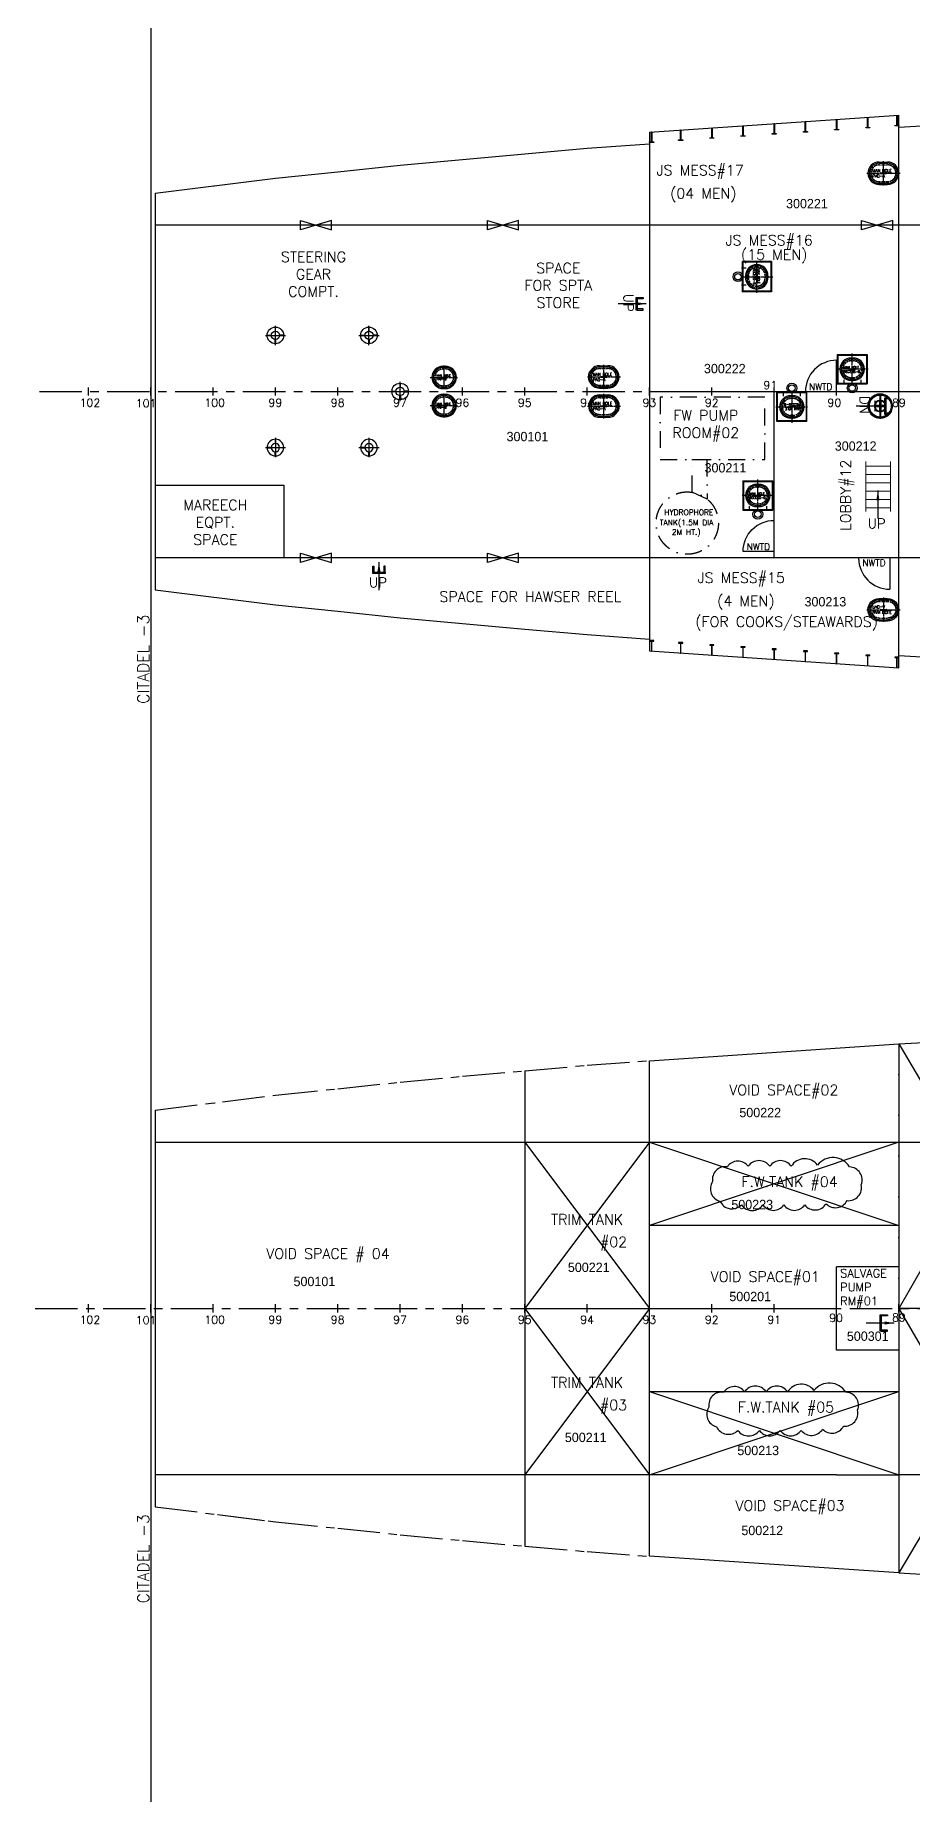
# Model space of a CAD drawing. Header units: inches. Extents: x -439515 to 171412, y -8673 to 415183.
# Drawn here: x 13518 to 31619, y 38352 to 74646 of the extents above; entities that cross this region are included whole.
import ezdxf
from ezdxf.enums import TextEntityAlignment as Align

# ---------------------------------------------------------------- set-up
doc = ezdxf.new("R2010")
doc.units = ezdxf.units.IN
doc.header["$LTSCALE"] = 700
doc.header["$MEASUREMENT"] = 0
for name, pattern in [('CENTER', [2, 1.25, -0.25, 0.25, -0.25]), ('CENTER2', [1.125, 0.75, -0.125, 0.125, -0.125]), ('CL', [375, 300, -25, 25, -25]), ('DASHDOT', [1, 0.5, -0.25, 0, -0.25]), ('DASHED', [0.75, 0.5, -0.25]), ('DOTDASH', [1.2, 0.6, -0.3, 0, -0.3]), ('DOTDASH1', [1600, 1000, -250, 100, -250]), ('H', [600, 300, -300]), ('H1', [40, 20, -20])]:
    doc.linetypes.add(name, pattern=pattern)
for name, color, linetype in [('00', 7, 'Continuous'), ('01', 7, 'Continuous'), ('3 DECK', 7, 'Continuous'), ('4 DECK', 7, 'Continuous'), ('AP & CLS', 7, 'Continuous'), ('COMPT.NOS', 4, 'Continuous'), ('COMPTNAME', 7, 'Continuous'), ('EDC', 7, 'Continuous'), ('Escape scuttle', 30, 'Continuous'), ('Escape scuttle-RefEdit0', 30, 'Continuous'), ('Layer1', 6, 'Continuous'), ('LIGHT_BULKHEADS', 7, 'Continuous'), ('MANHOLEPLAN', 3, 'Continuous'), ('TANK MARKS', 7, 'Continuous'), ('UP-DOWN', 7, 'Continuous')]:
    doc.layers.add(name, color=color, linetype=linetype)
doc.layers.add('LADDER', color=7, linetype='Continuous', lineweight=15)
doc.styles.add('ROMAN C', font='ROMANS.SHX', dxfattribs={"width": 0.9})
doc.styles.add('ROMANS', font='romans')
doc.styles.add('style1', font='romans.shx', dxfattribs={"height": 250})
doc.dimstyles.get("Standard").update_dxf_attribs({"dimtxt": 150.18, "dimasz": 200.18, "dimexe": 0.8, "dimexo": 0.625, "dimgap": 0.09, "dimtad": 0, "dimtih": 1, "dimtoh": 1, "dimdec": 0, "dimzin": 0, "dimdsep": 46, "dimtxsty": 'Standard', "dimcen": 8.09, "dimclrd": 40, "dimclre": 40, "dimadec": 0, "dimazin": 0, "dimtfac": 1, "dimtdec": 0, "dimtofl": 0, "dimtmove": 0, "dimatfit": 3, "dimfxl": 1, "dimtolj": 1, "dimtzin": 0, "dimarcsym": 0})

# ---------------------------------------------------------------- blocks, each defined once
blk = doc.blocks.new('A1M', base_point=(36991, 2400))
at = {"linetype": 'Continuous'}
for p, q in [((37491, 2550), (36491, 2250)), ((36491, 2550), (37491, 2250)), ((36491, 2250), (36491, 2550)), ((37491, 2250), (37491, 2550))]:
    blk.add_line(p, q, dxfattribs=at)
blk = doc.blocks.new('DRN', base_point=(41665, 6815))
at = {"linetype": 'Continuous'}
blk.add_line((41160, 6825), (41160, 7825), dxfattribs=at)
blk.add_arc((41160, 6825), 1000, 0, 90, dxfattribs=at)
blk = doc.blocks.new('ewsdf')
at = {"color": 3, "linetype": 'CENTER'}
for p, q in [((18261, 123320), (18745, 123320)), ((18503, 123087), (18503, 123552))]:
    blk.add_line(p, q, dxfattribs=at)
at = {"color": 3}
for points in [[(18403, 123325), (18403, 123315), (18306, 123315), (18307, 123325)], [(18498, 123420), (18508, 123420), (18508, 123516), (18498, 123516)], [(18498, 123220), (18508, 123220), (18508, 123123), (18498, 123124)], [(18603, 123325), (18603, 123315), (18699, 123315), (18699, 123325)]]:
    blk.add_lwpolyline(points, close=True, dxfattribs=at)
for radius in [200, 100]:
    blk.add_circle((18503, 123320), radius, dxfattribs=at)
blk = doc.blocks.new('A$C49E2739F')
at = {"layer": 'LADDER', "color": 3}
for p, q in [((112, 600), (1312, 600)), ((200, 600), (200, 0)), ((400, 600), (400, 0)), ((600, 600), (600, 0)), ((800, 600), (800, 0)), ((1000, 600), (1000, 0)), ((1200, 600), (1200, 0)), ((112, 0), (1312, 0))]:
    blk.add_line(p, q, dxfattribs=at)
blk = doc.blocks.new('qwas')
at = {"color": 3, "linetype": 'H1'}
blk.add_line((-836179, 147376), (-836179, 147776), dxfattribs=at)
at = {"color": 3, "linetype": 'Continuous'}
blk.add_lwpolyline([(-836192, 147376), (-836192, 147776), (-836167, 147776), (-836167, 147376)], close=True, dxfattribs=at)
at = {"layer": '00', "color": 3}
for points in [[(-836342, 147746), (-836192, 147746), (-836192, 147776), (-836342, 147776)], [(-836342, 147406), (-836192, 147406), (-836192, 147376), (-836342, 147376)]]:
    blk.add_lwpolyline(points, close=True, dxfattribs=at)
blk = doc.blocks.new('fghghj')
at = {"color": 3, "linetype": 'Continuous'}
blk.add_lwpolyline([(318315, -37952), (318615, -37952), (318615, -37927), (318315, -37927)], close=True, dxfattribs=at)
at = {"layer": '00', "color": 3}
for points in [[(318345, -38102), (318345, -37952), (318315, -37952), (318315, -38102)], [(318585, -38102), (318585, -37952), (318615, -37952), (318615, -38102)]]:
    blk.add_lwpolyline(points, close=True, dxfattribs=at)
at = {"layer": '01', "color": 4, "linetype": 'ByBlock'}
blk.add_line((318615, -37927), (318615, -37927), dxfattribs=at)
blk.add_line((318615, -37927), (318615, -37927), dxfattribs=at)
blk = doc.blocks.new('HING')
at = {"layer": 'MANHOLEPLAN'}
for p, q in [((-205, -49), (-205, 61)), ((205, -49), (205, 61))]:
    blk.add_line(p, q, dxfattribs=at)
for radius in [118, 77.9]:
    blk.add_circle((0, 147), radius, dxfattribs=at)
blk = doc.blocks.new('manholerecesstype450x400')
at = {"layer": 'MANHOLEPLAN', "linetype": 'CENTER2', "ltscale": 0.1}
for p, q in [((385, 0), (-374, 0)), ((0, -370), (0, 383))]:
    blk.add_line(p, q, dxfattribs=at)
at = {"layer": 'MANHOLEPLAN', "ltscale": 0.13}
for p, q in [((-363, 353), (-363, -353)), ((-363, 353), (363, 353)), ((-353, 343), (-353, -343)), ((-353, 343), (353, 343)), ((-353, 338), (353, 338)), ((-348, 338), (-348, -338)), ((-25, 240), (25, 240)), ((348, 338), (348, -338)), ((353, 343), (353, -343)), ((363, 353), (363, -353)), ((-363, -353), (363, -353)), ((-353, -338), (353, -338)), ((-353, -343), (353, -343)), ((-25, -240), (25, -240))]:
    blk.add_line(p, q, dxfattribs=at)
at = {"layer": 'MANHOLEPLAN'}
for p, q in [((-73, 8), (73, 8)), ((-25, 270), (25, 270)), ((-73, -8), (73, -8)), ((-25, -270), (25, -270))]:
    blk.add_line(p, q, dxfattribs=at)
at = {"layer": 'MANHOLEPLAN', "linetype": 'DASHED', "ltscale": 0.13}
for p, q in [((-25, 205), (25, 205)), ((-25, 200), (25, 200)), ((-25, -200), (25, -200)), ((-25, -205), (25, -205))]:
    blk.add_line(p, q, dxfattribs=at)
at = {"layer": 'MANHOLEPLAN'}
for centre in [(-73, 0), (73, 0)]:
    blk.add_circle(centre, 8, dxfattribs=at)
at = {"layer": 'MANHOLEPLAN', "ltscale": 0.13}
for centre, radius, start, end in [((-25, 0), 270, 90, 270), ((-25, 0), 240, 90, 270), ((25, 0), 270, 270, 90), ((25, 0), 240, 270, 90)]:
    blk.add_arc(centre, radius, start, end, dxfattribs=at)
at = {"layer": 'MANHOLEPLAN', "linetype": 'DASHED', "ltscale": 0.13}
for centre, radius, start, end in [((-25, 0), 205, 90, 270), ((-25, 0), 200, 90, 270), ((25, 0), 205, 270, 90), ((25, 0), 200, 270, 90)]:
    blk.add_arc(centre, radius, start, end, dxfattribs=at)
at = {"layer": 'Layer1', "rotation": 180}
blk.add_blockref('HING', (0, -305), dxfattribs=at)
at = {"layer": 'MANHOLEPLAN', "insert": (-203, 74), "char_height": 60, "width": 626.17, "attachment_point": 1, "style": 'ROMAN C'}
blk.add_mtext('MAN HOLE RECESS-B', dxfattribs=at)
blk = doc.blocks.new('manholepadtype600x400')
at = {"linetype": 'CENTER2', "ltscale": 0.1}
for p, q in [((-394, 0), (404, 0)), ((0, -297), (0, 294))]:
    blk.add_line(p, q, dxfattribs=at)
for p, q in [((-100, 270), (100, 270)), ((-100, 240), (100, 240)), ((-73, 8), (73, 8)), ((-100, -240), (100, -240)), ((-100, -270), (100, -270)), ((-73, -8), (73, -8))]:
    blk.add_line(p, q)
at = {"linetype": 'DASHED', "ltscale": 0.1}
for p, q in [((-100, 205), (100, 205)), ((-100, 200), (100, 200)), ((-100, -200), (100, -200)), ((-100, -205), (100, -205))]:
    blk.add_line(p, q, dxfattribs=at)
for centre in [(-73, 0), (73, 0)]:
    blk.add_circle(centre, 8)
for centre, radius, start, end in [((-100, 0), 270, 90, 270), ((-100, 0), 240, 90, 270), ((100, 0), 270, 270, 90), ((100, 0), 240, 270, 90)]:
    blk.add_arc(centre, radius, start, end)
for centre, radius, start, end in [((-100, 0), 205, 90, 270), ((-100, 0), 200, 90, 270), ((100, 0), 205, 270, 90), ((100, 0), 200, 270, 90)]:
    blk.add_arc(centre, radius, start, end, dxfattribs=at)
at = {"insert": (-262, 98), "char_height": 75, "width": 617.44, "attachment_point": 1, "style": 'ROMAN C'}
blk.add_mtext('MAN HOLE PAD-A', dxfattribs=at)
blk = doc.blocks.new('MANHOLEPADB')
at = {"linetype": 'CENTER2', "ltscale": 0.1}
for p, q in [((-339, 0), (323, 0)), ((0, -288), (0, 289))]:
    blk.add_line(p, q, dxfattribs=at)
for p, q in [((-73, 8), (73, 8)), ((-25, 270), (25, 270)), ((-25, 240), (25, 240)), ((-73, -8), (73, -8)), ((-25, -240), (25, -240)), ((-25, -270), (25, -270))]:
    blk.add_line(p, q)
at = {"linetype": 'DASHED', "ltscale": 0.1}
for p, q in [((-25, 205), (25, 205)), ((-25, 200), (25, 200)), ((-25, -200), (25, -200)), ((-25, -205), (25, -205))]:
    blk.add_line(p, q, dxfattribs=at)
for centre in [(-73, 0), (73, 0)]:
    blk.add_circle(centre, 8)
for centre, radius, start, end in [((-25, 0), 270, 90, 270), ((-25, 0), 240, 90, 270), ((25, 0), 270, 270, 90), ((25, 0), 240, 270, 90)]:
    blk.add_arc(centre, radius, start, end)
for centre, radius, start, end in [((-25, 0), 205, 90, 270), ((-25, 0), 200, 90, 270), ((25, 0), 205, 270, 90), ((25, 0), 200, 270, 90)]:
    blk.add_arc(centre, radius, start, end, dxfattribs=at)
at = {"insert": (-181, 68), "char_height": 50, "width": 486.8, "attachment_point": 1, "style": 'ROMAN C'}
blk.add_mtext('MAN  HOLE PAD- B', dxfattribs=at)
blk = doc.blocks.new('A$C1959151D')
at = {"layer": 'Escape scuttle-RefEdit0', "color": 3, "lineweight": 0}
for p, q in [((285, 554), (285, 559)), ((309, 559), (285, 559)), ((297, 421), (297, 441)), ((297, 441), (297, 421)), ((309, 554), (309, 559)), ((153, 297), (173, 297)), ((173, 297), (153, 297)), ((171, 308), (272, 310)), ((272, 310), (272, 284)), ((317, 317), (277, 317)), ((277, 277), (317, 277)), ((310, 322), (284, 322)), ((286, 171), (284, 272)), ((284, 272), (310, 272)), ((285, 309), (285, 285)), ((286, 309), (285, 309)), ((285, 285), (286, 285)), ((309, 278), (285, 278)), ((285, 272), (285, 278)), ((285, 272), (309, 272)), ((285, 40), (285, 35)), ((285, 35), (309, 35)), ((286, 309), (286, 285)), ((291, 309), (286, 309)), ((286, 285), (291, 285)), ((303, 321), (291, 321)), ((291, 278), (291, 321)), ((291, 309), (291, 285)), ((297, 309), (291, 309)), ((291, 285), (297, 285)), ((291, 278), (303, 278)), ((297, 309), (297, 285)), ((303, 309), (297, 309)), ((297, 285), (303, 285)), ((297, 173), (297, 153)), ((297, 153), (297, 173)), ((297, 0), (297, 35)), ((297, 0), (297, 35)), ((297, 16), (297, 22)), ((297, 16), (297, 22)), ((297, 0), (297, 15)), ((297, 0), (297, 15)), ((303, 278), (303, 321)), ((303, 285), (303, 309)), ((308, 309), (303, 309)), ((303, 285), (308, 285)), ((308, 423), (310, 322)), ((308, 285), (308, 309)), ((309, 309), (308, 309)), ((308, 285), (309, 285)), ((309, 285), (309, 309)), ((309, 285), (309, 309)), ((309, 272), (309, 278)), ((309, 40), (309, 35)), ((322, 284), (322, 310)), ((423, 286), (322, 284)), ((421, 297), (441, 297)), ((441, 297), (421, 297))]:
    blk.add_line(p, q, dxfattribs=at)
for points in [[(231, 7), (199, 17), (168, 29), (139, 46), (112, 65), (87, 87), (65, 112), (46, 139), (29, 168), (17, 199), (7, 231), (2, 264), (0, 297), (2, 330), (7, 363), (17, 395), (29, 426), (46, 455), (65, 482), (87, 507), (112, 529), (139, 548), (168, 565), (199, 577), (231, 587)], [(231, 7), (199, 17), (168, 29), (139, 46), (112, 65), (87, 87), (65, 112), (46, 139), (29, 168), (17, 199), (7, 231), (2, 264), (0, 297), (2, 330), (7, 363), (17, 395), (29, 426), (46, 455), (65, 482), (87, 507), (112, 529), (139, 548), (168, 565), (199, 577), (231, 587)], [(360, 572), (329, 577), (297, 579), (265, 577), (234, 572), (204, 563), (175, 551), (147, 536), (121, 518), (97, 497), (76, 473), (58, 447), (43, 419), (31, 390), (22, 360), (17, 329), (15, 297), (17, 265), (22, 234), (31, 204), (43, 175), (58, 147), (76, 121), (97, 97), (121, 76), (147, 58), (175, 43), (204, 31), (234, 22), (265, 17), (297, 15), (297, 0), (264, 2), (231, 7)], [(235, 23), (204, 32), (175, 44), (148, 59), (122, 78), (99, 99), (78, 122), (59, 148), (44, 175), (32, 204), (23, 235), (18, 266), (16, 297), (18, 328), (23, 359), (32, 390), (44, 419), (59, 446), (78, 472), (99, 495), (122, 516), (148, 535), (175, 550), (204, 562), (235, 571)], [(358, 565), (328, 570), (297, 572), (266, 570), (236, 565), (206, 556), (178, 545), (151, 530), (126, 512), (103, 491), (82, 468), (64, 443), (49, 416), (38, 388), (29, 358), (24, 328), (22, 297), (24, 266), (29, 236), (38, 206), (49, 178), (64, 151), (82, 126), (103, 103), (126, 82), (151, 64), (178, 49), (206, 38), (236, 29), (266, 24), (297, 22), (297, 16), (266, 18), (235, 23)], [(360, 552), (329, 557), (297, 559), (265, 557), (234, 552), (204, 542), (175, 529), (148, 513), (123, 493), (101, 471), (81, 446), (65, 419), (52, 390), (42, 360), (37, 329), (35, 297), (37, 265), (42, 234), (52, 204), (65, 175), (81, 148), (101, 123), (123, 101), (148, 81), (175, 65), (204, 52), (234, 42), (265, 37), (297, 35), (297, 0), (264, 2), (231, 7)], [(231, 587), (264, 592), (297, 594), (330, 592), (363, 587), (395, 577), (426, 565), (455, 548), (482, 529), (507, 507), (529, 482), (548, 455), (565, 426), (577, 395), (587, 363), (592, 330), (594, 297), (592, 264), (587, 231), (577, 199), (565, 168), (548, 139), (529, 112), (507, 87), (482, 65), (455, 46), (426, 29), (395, 17), (363, 7), (330, 2), (297, 0)], [(231, 587), (264, 592), (297, 594), (330, 592), (363, 587), (395, 577), (426, 565), (455, 548), (482, 529), (507, 507), (529, 482), (548, 455), (565, 426), (577, 395), (587, 363), (592, 330), (594, 297), (592, 264), (587, 231), (577, 199), (565, 168), (548, 139), (529, 112), (507, 87), (482, 65), (455, 46), (426, 29), (395, 17), (363, 7), (330, 2), (297, 0)], [(235, 571), (266, 576), (297, 578), (328, 576), (359, 571), (390, 562), (419, 550), (446, 535), (472, 516), (495, 495), (516, 472), (535, 446), (550, 419), (562, 390), (571, 359), (576, 328), (578, 297), (576, 266), (571, 235), (562, 204), (550, 175), (535, 148), (516, 122), (495, 99), (472, 78), (446, 59), (419, 44), (390, 32), (359, 23), (328, 18), (297, 16)], [(285, 559), (277, 322), (277, 317)], [(277, 317), (285, 554), (309, 554), (317, 317)], [(285, 594), (285, 554), (309, 554), (309, 594), (285, 594)], [(317, 317), (317, 322), (309, 559)], [(358, 29), (388, 38), (416, 49), (443, 64), (468, 82), (491, 103), (512, 126), (530, 151), (545, 178), (556, 206), (565, 236), (570, 266), (572, 297), (570, 328), (565, 358), (556, 388), (545, 416), (530, 443), (512, 468), (491, 491), (468, 512), (443, 530), (416, 545), (388, 556), (358, 565)], [(360, 22), (390, 31), (419, 43), (447, 58), (473, 76), (497, 97), (518, 121), (536, 147), (551, 175), (563, 204), (572, 234), (577, 265), (579, 297), (577, 329), (572, 360), (563, 390), (551, 419), (536, 447), (518, 473), (497, 497), (473, 518), (447, 536), (419, 551), (390, 563), (360, 572)], [(360, 42), (390, 52), (419, 65), (446, 81), (471, 101), (493, 123), (513, 148), (529, 175), (542, 204), (552, 234), (557, 265), (559, 297), (557, 329), (552, 360), (542, 390), (529, 419), (513, 446), (493, 471), (471, 493), (446, 513), (419, 529), (390, 542), (360, 552)], [(167, 421), (167, 173), (173, 173), (173, 421), (167, 421)], [(272, 284), (171, 286), (171, 308)], [(173, 316), (173, 310), (421, 310), (421, 316), (173, 316)], [(173, 284), (173, 278), (421, 278), (421, 284), (173, 284)], [(272, 284), (274, 284), (274, 310), (272, 310)], [(277, 277), (277, 272), (285, 35)], [(317, 277), (309, 40), (285, 40), (277, 277)], [(284, 322), (286, 423), (308, 423)], [(284, 322), (284, 320), (310, 320), (310, 322)], [(310, 272), (310, 274), (284, 274), (284, 272)], [(285, 40), (285, 0), (309, 0), (309, 40), (285, 40)], [(310, 272), (308, 171), (286, 171)], [(297, 35), (329, 37), (360, 42)], [(297, 22), (328, 24), (358, 29)], [(297, 15), (329, 17), (360, 22)], [(309, 35), (317, 272), (317, 277)], [(322, 310), (320, 310), (320, 284), (322, 284)], [(322, 310), (423, 308), (423, 286)], [(421, 421), (421, 173), (427, 173), (427, 421), (421, 421)]]:
    blk.add_lwpolyline(points, dxfattribs=at)
for points in [[(297, 22, 0.999999), (297, 572, 0.999999), (297, 22, 0.999999)], [(297, 272, 1), (297, 322, 1), (297, 272, 1)], [(297, 272, 1), (297, 322, 1), (297, 272, 1)], [(297, 272, 1), (297, 322, 1), (297, 272, 1)], [(297, 285, 1), (297, 309, 1), (297, 285, 1)]]:
    blk.add_lwpolyline(points, format="xyb", dxfattribs=at)
for radius, start, end in [(144, 90, 180.0001), (144, 359.9999, 90), (144, 179.9999, 270), (124, 90, 180), (124, 180, 270), (124, 0, 90), (144, 270, 0.0001), (124, 270, 0)]:
    blk.add_arc((297, 297), radius, start, end, dxfattribs=at)

msp = doc.modelspace()

# ---------------------------------------------------------------- linework, layer by layer
at = {"color": 7}
for p, q in [((31333.3, 61600.4), (31333.3, 72994.3)), ((26189.1, 72649.6), (26189.1, 61945.1)), ((58340.7, 70726.8), (15991.2, 70726.8)), ((15900.6, 67211.6), (15900.6, 67383.1)), ((17186.7, 67211.6), (17186.7, 67383.1)), ((18472.7, 67211.6), (18472.7, 67383.1)), ((19758.8, 67211.6), (19758.8, 67383.1)), ((21044.8, 67211.6), (21044.8, 67383.1)), ((22330.9, 67211.6), (22330.9, 67383.1)), ((23617, 67211.6), (23617, 67383.1)), ((24903, 67211.6), (24903, 67383.1)), ((26189.1, 67211.6), (26189.1, 67383.1)), ((27475.2, 67211.6), (27475.2, 67383.1)), ((28761.2, 67211.6), (28761.2, 67383.1)), ((28761.2, 63867.8), (28761.2, 67297.3)), ((30047.3, 67211.6), (30047.3, 67383.1)), ((31333.3, 67211.6), (31333.3, 67383.1)), ((31333.3, 53839), (31333.3, 42928)), ((26189.1, 43272.7), (26189.1, 53494.3)), ((23617, 53286), (23617, 43481)), ((15991.2, 51813), (30047.3, 51813)), ((31333.3, 51813), (58340.7, 51813)), ((31333.3, 50098.2), (26189.1, 50098.2)), ((26189.1, 46668.7), (31333.3, 46668.7)), ((30047.3, 44954), (15991.2, 44954)), ((56197.2, 44954), (31333.3, 44954))]:
    msp.add_line(p, q, dxfattribs=at)
at = {"color": 5, "linetype": 'CENTER'}
for p, q in [((13603.7, 67297.3), (147274.5, 67297.3)), ((13517.9, 48383.5), (147360.8, 48383.5))]:
    msp.add_line(p, q, dxfattribs=at)
at = {"color": 7, "linetype": 'Continuous'}
for p, q in [((14614.5, 67211.6), (14614.5, 67383.1)), ((30047.3, 51813), (31333.3, 51813)), ((14614.5, 48297.7), (14614.5, 48469.2)), ((15900.6, 48297.7), (15900.6, 48469.2)), ((17186.7, 48297.7), (17186.7, 48469.2)), ((18472.7, 48297.7), (18472.7, 48469.2)), ((19758.8, 48297.7), (19758.8, 48469.2)), ((21044.8, 48297.7), (21044.8, 48469.2)), ((22330.9, 48297.7), (22330.9, 48469.2)), ((23617, 48297.7), (23617, 48469.2)), ((30047.3, 44954), (31333.3, 44954))]:
    msp.add_line(p, q, dxfattribs=at)
for p, q in [((26189.1, 67297.3), (35191.5, 67297.3)), ((56197.2, 63867.8), (15991.2, 63867.8)), ((30047.3, 47526.1), (30047.3, 49240.9)), ((31333.3, 49240.9), (30047.3, 49240.9)), ((31333.3, 47526.1), (30047.3, 47526.1))]:
    msp.add_line(p, q)
at = {"color": 3, "linetype": 'H1'}
msp.add_line((31055.3, 67168.7), (31055.3, 66825.8), dxfattribs=at)
at = {"color": 7, "linetype": 'DOTDASH'}
msp.add_line((31333.3, 53839), (31333.3, 48383.5), dxfattribs=at)
at = {"color": 7, "linetype": 'DOTDASH1'}
for p, q in [((23617, 48383.5), (30047.3, 48383.5)), ((39049.7, 48383.5), (31333.3, 48383.5))]:
    msp.add_line(p, q, dxfattribs=at)
at = {"color": 5, "linetype": 'Continuous'}
for p, q in [((24903, 48297.7), (24903, 48469.2)), ((26189.1, 48297.7), (26189.1, 48469.2)), ((27475.2, 48297.7), (27475.2, 48469.2)), ((28761.2, 48297.7), (28761.2, 48469.2)), ((30047.3, 48297.7), (30047.3, 48469.2)), ((31333.3, 48297.7), (31333.3, 48469.2))]:
    msp.add_line(p, q, dxfattribs=at)
at = {"color": 7}
msp.add_lwpolyline([(17186.7, 71535.4), (17210.3, 71538.3)], dxfattribs=at)
at = {"linetype": 'Continuous'}
msp.add_lwpolyline([(30047.3, 67297.3), (30047.3, 67940.4, 0.4142136), (29404.3, 67297.3)], format="xyb", dxfattribs=at)
at = {"color": 3, "linetype": 'DASHDOT'}
for points in [[(28564.3, 65896), (28564.3, 67182), (26410.1, 67182), (26410.1, 65896)], [(27368.8, 65896), (27379.8, 65076.1), (27071.4, 65217.7), (27061.6, 65896)]]:
    msp.add_lwpolyline(points, close=True, dxfattribs=at)
at = {"color": 3, "linetype": 'Continuous'}
msp.add_lwpolyline([(31066, 67168.7), (31066, 66825.8), (31044.6, 66825.8), (31044.6, 67168.7)], close=True, dxfattribs=at)
at = {"color": 1, "linetype": 'Continuous'}
msp.add_lwpolyline([(28761.2, 63996.5), (28118.2, 63996.5, -0.4142136), (28761.2, 64639.5)], format="xyb", dxfattribs=at)
at = {"color": 7, "linetype": 'CENTER'}
for points in [[(17186.7, 52621.5), (17232.2, 52627.2)], [(15991.2, 44294.5), (18472.7, 43985.2)]]:
    msp.add_lwpolyline(points, dxfattribs=at)
at = {"color": 2, "linetype": 'ByBlock'}
for points in [[(29655.4, 51342.3, 0.5205671), (29110.8, 51316.9, 0.5205671), (29110.8, 51316.9, 0.5205671), (28667.5, 51316.9, 0.5205671), (28667.5, 51316.9, 0.5205671), (28224.3, 51316.9, 0.5205671), (28224.3, 51316.9, 0.5205671), (27793.7, 51304.3, 0.5205671), (27793.7, 51304.3, 0.5205671), (27489.8, 51000.5, 0.5205671), (27489.8, 51000.5, 0.5205671), (27641.7, 50595.5, 0.5205671), (27641.7, 50595.5, 0.5205671), (28085, 50519.5, 0.5205671), (28085, 50519.5, 0.5205671), (28528.2, 50519.5, 0.5205671), (28528.2, 50519.5, 0.5205671), (28958.8, 50519.5, 0.5205671), (28958.8, 50519.5, 0.5205671), (29389.4, 50519.5, 0.5205671), (29389.4, 50519.5, 0.5205671), (29832.7, 50544.9, 0.5205671), (29832.7, 50544.9, 0.5205671), (30263.3, 50608.1, 0.5205671), (30263.3, 50608.1, 0.5205671), (30554.6, 50937.2, 0.5205671), (30554.6, 50937.2, 0.5205671), (30313.9, 51304.3, 0.5205671), (30313.9, 51304.3, 0.5205671)], [(29581, 46692.2, 0.5205671), (29036.4, 46666.9, 0.5205671), (29036.4, 46666.9, 0.5205671), (28593.1, 46666.9, 0.5205671), (28593.1, 46666.9, 0.5205671), (28149.9, 46666.9, 0.5205671), (28149.9, 46666.9, 0.5205671), (27719.3, 46654.3, 0.5205671), (27719.3, 46654.3, 0.5205671), (27415.3, 46350.5, 0.5205671), (27415.3, 46350.5, 0.5205671), (27567.3, 45945.5, 0.5205671), (27567.3, 45945.5, 0.5205671), (28010.6, 45869.5, 0.5205671), (28010.6, 45869.5, 0.5205671), (28453.8, 45869.5, 0.5205671), (28453.8, 45869.5, 0.5205671), (28884.4, 45869.5, 0.5205671), (28884.4, 45869.5, 0.5205671), (29315, 45869.5, 0.5205671), (29315, 45869.5, 0.5205671), (29758.3, 45894.8, 0.5205671), (29758.3, 45894.8, 0.5205671), (30188.9, 45958.1, 0.5205671), (30188.9, 45958.1, 0.5205671), (30480.1, 46287.2, 0.5205671), (30480.1, 46287.2, 0.5205671), (30239.5, 46654.3, 0.5205671), (30239.5, 46654.3, 0.5205671)]]:
    msp.add_lwpolyline(points, format="xyb", close=True, dxfattribs=at)
msp.add_circle((30947.5, 66997.3), 227.2)
at = {"color": 3, "linetype": 'DASHDOT'}
msp.add_circle((26966.8, 64583.2), 643, dxfattribs=at)
at = {"layer": '00', "color": 3}
for points in [[(31121.8, 67143), (31066, 67143), (31066, 67168.7), (31096.6, 67168.7)], [(31121.8, 66851.5), (31066, 66851.5), (31066, 66825.8), (31096.6, 66825.8)]]:
    msp.add_lwpolyline(points, close=True, dxfattribs=at)
at = {"layer": '01', "linetype": 'ByBlock'}
for p, q in [((30690.3, 72951.2), (30690.3, 72799.1)), ((31290.5, 72991.4), (31290.5, 72855.1)), ((26832.1, 72692.7), (26832.1, 72476.7)), ((27475.2, 72735.8), (27475.2, 72519.7)), ((28118.2, 72778.9), (28118.2, 72741.4)), ((28761.2, 72822), (28761.2, 72793.7)), ((29404.2, 72865), (29404.2, 72649)), ((30047.3, 72908.1), (30047.3, 72692.1)), ((26832.1, 61902), (26832.1, 62118)), ((27475.2, 61858.9), (27475.2, 62075)), ((28118.2, 61815.8), (28118.2, 62031.9)), ((28761.2, 61772.7), (28761.2, 61988.8)), ((29404.2, 61729.7), (29404.2, 61945.7)), ((30047.3, 61686.6), (30047.3, 61902.6)), ((30690.3, 61643.5), (30690.3, 61859.5)), ((31290.5, 61603.3), (31290.5, 61819.3))]:
    msp.add_line(p, q, dxfattribs=at)
at = {"layer": '3 DECK', "color": 7}
for p, q in [((26189.1, 72649.6), (31333.3, 72994.3)), ((26189.1, 61945.1), (31333.3, 61600.4))]:
    msp.add_line(p, q, dxfattribs=at)
at = {"layer": '3 DECK', "color": 4}
for points in [[(30693.7, 72951.4), (30693.7, 72745.4), (30718.1, 72745.4), (30733.2, 72745.4), (30733.2, 72735.2), (30718, 72735.2), (30647.4, 72735.2), (30647.4, 72745.4), (30686.9, 72745.4), (30686.9, 72951), (30693.7, 72951.4)], [(31293.9, 72991.6), (31293.9, 72785.6), (31318.3, 72785.6), (31333.3, 72785.6), (31333.3, 72775.4), (31318.2, 72775.4), (31247.6, 72775.4), (31247.6, 72785.6), (31287, 72785.6), (31287, 72991.2), (31293.9, 72991.6)], [(26235.4, 72652.7), (26235.4, 72446.7), (26259.8, 72446.7), (26274.8, 72446.7), (26274.8, 72436.4), (26259.6, 72436.4), (26189.1, 72436.4), (26189.1, 72446.7), (26228.5, 72446.7), (26228.5, 72652.3), (26235.4, 72652.7)], [(26835.5, 72692.9), (26835.5, 72486.9), (26859.9, 72486.9), (26875, 72486.9), (26875, 72476.7), (26859.8, 72476.7), (26789.2, 72476.7), (26789.2, 72486.9), (26828.7, 72486.9), (26828.8, 72692.5), (26835.5, 72692.9)], [(27478.5, 72736), (27478.6, 72530), (27502.9, 72530), (27518, 72530), (27518, 72519.7), (27502.8, 72519.7), (27432.3, 72519.7), (27432.3, 72530), (27471.7, 72530), (27471.7, 72735.6), (27478.5, 72736)], [(28121.5, 72779.1), (28121.6, 72573.1), (28145.9, 72573.1), (28161, 72573.1), (28161, 72562.8), (28145.8, 72562.8), (28075.3, 72562.8), (28075.3, 72573.1), (28114.7, 72573.1), (28114.8, 72778.6), (28121.5, 72779.1)], [(28764.6, 72822.2), (28764.7, 72616.2), (28789, 72616.2), (28804.1, 72616.2), (28804.1, 72605.9), (28788.9, 72605.9), (28718.4, 72605.9), (28718.4, 72616.2), (28757.8, 72616.2), (28757.8, 72821.7), (28764.6, 72822.2)], [(29407.6, 72865.3), (29407.6, 72659.3), (29432, 72659.3), (29447.1, 72659.3), (29447.1, 72649), (29431.9, 72649), (29361.3, 72649), (29361.3, 72659.3), (29400.8, 72659.3), (29400.8, 72864.8), (29407.6, 72865.3)], [(30050.6, 72908.3), (30050.7, 72702.4), (30075, 72702.4), (30090.1, 72702.4), (30090.1, 72692.1), (30074.9, 72692.1), (30004.4, 72692.1), (30004.4, 72702.4), (30043.8, 72702.4), (30043.9, 72907.9), (30050.6, 72908.3)], [(26235.4, 61942), (26235.4, 62148), (26259.8, 62148), (26274.8, 62148), (26274.8, 62158.3), (26259.6, 62158.3), (26189.1, 62158.3), (26189.1, 62148), (26228.5, 62148), (26228.5, 61942.4), (26235.4, 61942)], [(26835.5, 61901.8), (26835.5, 62107.8), (26859.9, 62107.8), (26875, 62107.8), (26875, 62118), (26859.8, 62118), (26789.2, 62118), (26789.2, 62107.8), (26828.7, 62107.8), (26828.8, 61902.2), (26835.5, 61901.8)], [(27478.5, 61858.7), (27478.6, 62064.7), (27502.9, 62064.7), (27518, 62064.7), (27518, 62075), (27502.8, 62075), (27432.3, 62075), (27432.3, 62064.7), (27471.7, 62064.7), (27471.7, 61859.1), (27478.5, 61858.7)], [(28121.5, 61815.6), (28121.6, 62021.6), (28145.9, 62021.6), (28161, 62021.6), (28161, 62031.9), (28145.8, 62031.9), (28075.3, 62031.9), (28075.3, 62021.6), (28114.7, 62021.6), (28114.8, 61816.1), (28121.5, 61815.6)], [(28764.6, 61772.5), (28764.7, 61978.5), (28789, 61978.5), (28804.1, 61978.5), (28804.1, 61988.8), (28788.9, 61988.8), (28718.4, 61988.8), (28718.4, 61978.5), (28757.8, 61978.5), (28757.8, 61773), (28764.6, 61772.5)], [(29407.6, 61729.4), (29407.6, 61935.4), (29432, 61935.4), (29447.1, 61935.4), (29447.1, 61945.7), (29431.9, 61945.7), (29361.3, 61945.7), (29361.3, 61935.4), (29400.8, 61935.4), (29400.8, 61729.9), (29407.6, 61729.4)], [(30050.6, 61686.4), (30050.7, 61892.3), (30075, 61892.3), (30090.1, 61892.3), (30090.1, 61902.6), (30074.9, 61902.6), (30004.4, 61902.6), (30004.4, 61892.3), (30043.8, 61892.3), (30043.9, 61686.8), (30050.6, 61686.4)], [(30693.7, 61643.3), (30693.7, 61849.3), (30718.1, 61849.3), (30733.2, 61849.3), (30733.2, 61859.5), (30718, 61859.5), (30647.4, 61859.5), (30647.4, 61849.3), (30686.9, 61849.3), (30686.9, 61643.7), (30693.7, 61643.3)], [(31293.9, 61603.1), (31293.9, 61809.1), (31318.3, 61809.1), (31333.3, 61809.1), (31333.3, 61819.3), (31318.2, 61819.3), (31247.6, 61819.3), (31247.6, 61809.1), (31287, 61809.1), (31287, 61603.5), (31293.9, 61603.1)]]:
    msp.add_lwpolyline(points, dxfattribs=at)
at = {"layer": '3 DECK', "color": 7}
for points in [[(31333.3, 72752.8), (32619.4, 72825.7)], [(15991.2, 71386.3), (18472.7, 71695.7), (19758.8, 71830.3), (21044.8, 71964), (22330.9, 72085.8), (23617, 72199.8), (24903, 72313), (26189.1, 72408.2)], [(15991.2, 71386.3), (15991.2, 63208.4)], [(15991.2, 63208.4), (18472.7, 62899), (19758.8, 62764.4), (21044.8, 62630.7), (22330.9, 62508.9), (23617, 62394.9), (24903, 62281.7), (26189.1, 62186.5)], [(32619.4, 61769), (31333.3, 61841.9)]]:
    msp.add_lwpolyline(points, dxfattribs=at)
at = {"layer": '4 DECK', "color": 7, "linetype": 'Continuous'}
for p, q in [((26189.1, 53494.3), (31333.3, 53839)), ((31333.3, 42928), (26189.1, 43272.7))]:
    msp.add_line(p, q, dxfattribs=at)
at = {"layer": '4 DECK', "color": 7}
for points in [[(31333.3, 53839), (32619.4, 53911.8), (33905.5, 53984.7), (35191.5, 54054.2), (36477.6, 54123.6), (37763.7, 54192.2), (39049.7, 54259.9), (40335.8, 54325.1), (41621.8, 54386.8), (42907.9, 54447.7), (44194, 54507.7), (45480, 54560), (46766.1, 54611.5), (48052.2, 54662.9), (49338.2, 54713.5), (50624.3, 54763.2), (51910.3, 54807.8), (53196.4, 54850.7), (54482.5, 54893.5), (55768.5, 54935.5), (57054.6, 54973.3), (58340.7, 55005.9)], [(31333.3, 42928), (32619.4, 42855.1), (33905.5, 42782.3), (35191.5, 42712.8), (36477.6, 42643.4), (37763.7, 42574.8), (39049.7, 42507), (40335.8, 42441.9), (41621.8, 42380.1), (42907.9, 42319.3), (44194, 42259.3), (45480, 42207), (46766.1, 42155.5), (48052.2, 42104.1), (49338.2, 42053.5), (50624.3, 42003.8), (51910.3, 41959.2), (53196.4, 41916.3), (54482.5, 41873.4), (55768.5, 41831.4), (57054.6, 41793.7), (58340.7, 41761.1)]]:
    msp.add_lwpolyline(points, dxfattribs=at)
at = {"layer": '4 DECK', "color": 7, "linetype": 'CENTER'}
for points in [[(15991.2, 52472.5), (18472.7, 52781.8), (19758.8, 52916.4), (21044.8, 53050.2), (22330.9, 53171.9), (23617, 53286), (24903, 53399.1), (26189.1, 53494.3)], [(17280.8, 44133.7), (18472.7, 43985.2), (19758.8, 43850.5), (21044.8, 43716.8), (22330.9, 43595), (23617, 43481), (24903, 43367.8), (26189.1, 43272.7)]]:
    msp.add_lwpolyline(points, dxfattribs=at)
at = {"layer": '4 DECK', "color": 7, "linetype": 'CL'}
msp.add_lwpolyline([(15991.2, 52472.5), (15991.2, 44294.5)], dxfattribs=at)
at = {"layer": 'AP & CLS', "color": 7, "linetype": 'DOTDASH1'}
msp.add_line((15900.6, 99956.1), (15900.6, 10589.7), dxfattribs=at)
at = {"layer": 'EDC', "color": 0, "linetype": 'H', "ltscale": 0.5}
for p, q in [((15991.2, 65364.8), (18644.2, 65364.8)), ((18644.2, 65364.8), (18644.2, 63867.8))]:
    msp.add_line(p, q, dxfattribs=at)
at = {"layer": 'TANK MARKS', "color": 4, "linetype": 'DOTDASH1'}
for p, q in [((34548.5, 54019.4), (31333.3, 48383.5)), ((31333.3, 53839), (34548.5, 48383.5)), ((31333.3, 51813), (26189.1, 50098.2)), ((26189.1, 51813), (31333.3, 50098.2)), ((31333.3, 48383.5), (34548.5, 42818.7)), ((34548.5, 48383.5), (31333.3, 42928)), ((26189.1, 46668.7), (31333.3, 44954)), ((26189.1, 44954), (31333.3, 46668.7))]:
    msp.add_line(p, q, dxfattribs=at)
at = {"layer": 'TANK MARKS', "color": 3, "linetype": 'DOTDASH1'}
for p, q in [((26189.1, 51813), (23617, 48383.5)), ((23617, 51813), (26189.1, 48383.5)), ((26189.1, 48383.5), (23617, 44954)), ((23617, 48383.5), (26189.1, 44954))]:
    msp.add_line(p, q, dxfattribs=at)

# ---------------------------------------------------------------- block references
at = {"color": 7, "xscale": 0.6430312499999998, "yscale": 0.6430312499999998, "zscale": 0.6430312499999998}
for p in [(19308.7, 70726.8), (23166.8, 70726.8), (30883.2, 70726.8), (19308.7, 63867.8), (23166.8, 63867.8)]:
    msp.add_blockref('A1M', p, dxfattribs=at)
at = {"color": 5, "linetype": 'Continuous', "xscale": -0.8573749999999999, "yscale": 0.8573749999999999, "zscale": 0.8573749999999999}
for p, rotation in [((-6607.2, 342150.2), 90), ((-252436.2, 31028.7), 180)]:
    msp.add_blockref('fghghj', p, dxfattribs=dict(at, rotation=rotation))
at = {"xscale": 0.8573749999999999, "yscale": 0.8573749999999999, "zscale": 0.8573749999999999}
for p in [(2609, -37276.5), (4538.1, -37276.5), (5181.2, -38434)]:
    msp.add_blockref('ewsdf', p, dxfattribs=at)
at = {"xscale": -0.8573749999999999, "yscale": 0.8573749999999999, "zscale": 0.8573749999999999, "rotation": 180}
for p in [(2609, 171871.2), (4538.1, 171871.2)]:
    msp.add_blockref('ewsdf', p, dxfattribs=at)
at = {"color": 7, "xscale": 0.6430312499999998, "yscale": 0.6430312499999998, "zscale": 0.6430312499999998, "rotation": 180}
msp.add_blockref('DRN', (30820.2, 63867.8), dxfattribs=at)
at = {"layer": '01', "xscale": 0.8573749999999999, "yscale": 0.8573749999999999, "zscale": 0.8573749999999999, "rotation": 180}
msp.add_blockref('qwas', (-685960.9, 174611.8), dxfattribs=at)
at = {"layer": 'Escape scuttle', "linetype": 'Continuous', "ltscale": 0.2, "xscale": 0.8573749999999999, "yscale": 0.8573749999999999, "zscale": 0.8573749999999999}
msp.add_blockref('A$C1959151D', (30692.9, 66742.7), dxfattribs=at)
at = {"layer": 'LIGHT_BULKHEADS', "color": 3, "extrusion": (0, 0, -1), "xscale": 0.8573749999999999, "yscale": 0.8573749999999999, "zscale": -0.8573749999999999, "rotation": 90}
msp.add_blockref('A$C49E2739F', (-30647.5, 64725.2), dxfattribs=at)
at = {"layer": 'MANHOLEPLAN', "xscale": 0.8573749999999999, "yscale": 0.8573749999999999, "zscale": 0.8573749999999999}
for name, p in [('manholepadtype600x400', (31011.8, 71798.6)), ('manholerecesstype450x400', (30368.8, 67756)), ('MANHOLEPADB', (21953.7, 67588.9)), ('manholepadtype600x400', (25246, 67597.4)), ('MANHOLEPADB', (21953.7, 67006)), ('manholepadtype600x400', (25246.8, 66997.3)), ('manholerecesstype450x400', (28422.6, 65153.9))]:
    msp.add_blockref(name, p, dxfattribs=at)
at = {"layer": 'MANHOLEPLAN', "yscale": 0.8573749999999999, "zscale": 0.8573749999999999}
for name, p, xscale, rotation in [('manholerecesstype450x400', (28400.4, 69664), 0.8573749999999999, 270), ('manholerecesstype450x400', (29125.3, 66978.8), 0.8573749999999999, 180), ('manholepadtype600x400', (31011.8, 62796.1), -0.8573749999999999, 180)]:
    msp.add_blockref(name, p, dxfattribs=dict(at, xscale=xscale, rotation=rotation))

# ---------------------------------------------------------------- texts
at = {"color": 7, "style": 'ROMANS'}
msp.add_text('UP', height=201.59, rotation=270, dxfattribs=at).set_placement((25654.9, 69312.6))
for s, p in [('91', (28680.5, 67346.6)), ('102', (14646.8, 66983.6)), ('100', (17218.9, 66983.6)), ('100', (17218.9, 66983.6)), ('99', (18471, 66983.6)), ('98', (19757, 66983.6)), ('97', (21043.1, 66983.6)), ('96', (22329.2, 66983.6)), ('95', (23615.2, 66983.6)), ('94', (24901.3, 66983.6)), ('93', (26187.4, 66983.6)), ('92', (27473.4, 66983.6)), ('90', (30000.1, 66983.6)), ('89', (31331.6, 66983.6)), ('101', (15804.5, 66973.2)), ('90', (30037.6, 48107)), ('89', (31331.6, 48116.3)), ('102', (14646.8, 48069.7)), ('101', (15804.5, 48059.4)), ('100', (17218.9, 48069.7)), ('100', (17218.9, 48069.7)), ('99', (18471, 48069.7)), ('98', (19757, 48069.7)), ('97', (21043.1, 48069.7)), ('96', (22329.2, 48069.7)), ('95', (23615.2, 48069.7)), ('94', (24901.3, 48069.7)), ('93', (26187.4, 48069.7)), ('92', (27473.4, 48069.7)), ('91', (28759.5, 48069.7))]:
    msp.add_text(s, height=165.04, dxfattribs=at).set_placement(p, align=Align.CENTER)
for p in [(29479.3, 67325.1, 0), (30577.5, 63694.7, 0)]:
    msp.add_text('NWTD', height=135.47, dxfattribs=at).set_placement(p)
at = {"color": 7, "linetype": 'DOTDASH1', "style": 'ROMANS'}
for s, height, p in [('TANK(1.5M DIA', 113.174, (26952.9, 64537.7)), ('HYDROPHORE', 113.17, (27000.2, 64749.1)), ('2M HT.)', 113.17, (26946.3, 64340.5))]:
    msp.add_text(s, height=height, dxfattribs=at).set_placement(p, align=Align.CENTER)
at = {"color": 1, "style": 'ROMANS'}
msp.add_text('NWTD', height=135.47, dxfattribs=at).set_placement((28193.3, 64028, 0))
at = {"style": 'ROMANS'}
msp.add_text('UP', height=201.65, dxfattribs=at).set_placement((20402, 63257.1))
at = {"color": 7, "style": 'ROMANS'}
for p in [(15865.3, 62693.7), (15865.3, 44139)]:
    msp.add_text('CITADEL -3', height=235.78, rotation=90, dxfattribs=at).set_placement(p, align=Align.RIGHT)
at = {"layer": 'COMPT.NOS', "color": 4, "linetype": 'ByBlock', "char_height": 192.91, "width": 1570.243, "attachment_point": 1}
for s, insert in [('300221', (29005, 71268.9)), ('300222', (27311, 67866.6)), ('300101', (23240.1, 66464.5)), ('300212', (30010, 66268.5)), ('300211', (27323.8, 65819.9)), ('300213', (29385.6, 63056.8)), ('500222', (28041.3, 52521.6)), ('500223', (27876.2, 50624.3)), ('500101', (18846.4, 49036.8)), ('500221', (24504.7, 49328.9)), ('500201', (27834.9, 48726.9)), ('500301', (30259.1, 47908.4)), ('500211', (24442.2, 45820.7)), ('500213', (28000, 45550.9)), ('500212', (28082.6, 43901))]:
    msp.add_mtext(s, dxfattribs=dict(at, insert=insert))
at = {"layer": 'COMPTNAME', "linetype": 'ByBlock', "style": 'style1'}
for s, height, p in [('JS MESS#17', 214.34, (26332.1, 71754.1)), ('JS MESS#16', 214.34, (27755.2, 70309)), ('(15 MEN)', 214.34, (28075.8, 70015)), ('JS MESS#15', 214.34, (27178.8, 63348.1)), ('(FOR COOKS/STEAWARDS)', 214.344, (27132.9, 62441.7))]:
    msp.add_text(s, height=height, dxfattribs=at).set_placement(p)
at = {"layer": 'COMPTNAME', "color": 4, "linetype": 'ByBlock', "style": 'style1'}
for s, p in [('(04 MEN)', (26613.9, 71276.4)), ('(4 MEN)', (27583, 62870.4))]:
    msp.add_text(s, height=214.34, dxfattribs=at).set_placement(p)
at = {"layer": 'COMPTNAME', "style": 'style1'}
msp.add_text('LOBBY#12', height=214.34, rotation=90, dxfattribs=at).set_placement((30340.6, 65892.7), align=Align.RIGHT)
at = {"layer": 'COMPTNAME', "color": 7, "linetype": 'Continuous', "style": 'style1'}
for s, p in [('VOID SPACE#02', (30083.4, 52782.9)), ('F.W.TANK #04', (30069.6, 50890.5)), ('VOID SPACE # 04', (20828, 49407.4)), ('VOID SPACE#01', (29700.1, 48932.3)), ('F.W.TANK #05', (29995.1, 46240.5)), ('VOID SPACE#03', (30211.2, 44211.7))]:
    msp.add_text(s, height=214.344, dxfattribs=at).set_placement(p, align=Align.RIGHT)
at = {"layer": 'COMPTNAME', "color": 7, "linetype": 'DOTDASH1', "style": 'style1'}
for s, p in [('TRIM TANK', (25644.7, 50112.1)), ('#02', (25725.9, 49648.6)), ('TRIM TANK', (25644.7, 46749.6)), ('#03', (25725.9, 46286))]:
    msp.add_text(s, height=214.34, dxfattribs=at).set_placement(p, align=Align.RIGHT)
at = {"layer": 'COMPTNAME', "style": 'style1'}
for s, insert, char_height, width, attachment_point in [('STEERING GEAR COMPT.', (19258, 69716.5), 214.344, 1611.873, 5), ('SPACE FOR SPTA STORE', (24307.4, 69486.4), 214.344, 1611.873, 5), ('{\\C7;FW PUMP\\PROOM#02}', (27349.1, 66590.2), 214.344, 1710.354, 5), ('MAREECH EQPT. SPACE', (17233.7, 64598.5), 214.344, 1611.873, 5), ('SPACE FOR HAWSER REEL', (23729.3, 63066), 214.344, 4496.479, 5), ('{\\Fromans.shx|c0;SALVAGE PUMP RM#01}', (30121.4, 49195.3), 171.475, 1019.839, 1)]:
    msp.add_mtext(s, dxfattribs=dict(at, insert=insert, char_height=char_height, width=width, attachment_point=attachment_point))
at = {"layer": 'UP-DOWN', "color": 7, "style": 'ROMANS'}
msp.add_text('DN', height=201.59, rotation=270, dxfattribs=at).set_placement((30524.6, 67205.1))
msp.add_text('UP', height=201.59, dxfattribs=at).set_placement((30687.8, 64474.5))

# ---------------------------------------------------------------- leaders
at = {"color": 3}
for points in [[(26122.3, 69106.4), (25544.7, 69106.4)], [(31028, 66997.3), (30450.3, 66997.3)], [(30898.5, 65252.2), (30898.5, 64674.6)], [(20607.6, 63775.8), (20607.6, 63198.1)], [(31236.4, 48083.4), (30658.7, 48083.4)]]:
    msp.add_leader(points, dimstyle='Standard', dxfattribs=at)

doc.saveas('drawing.dxf')
